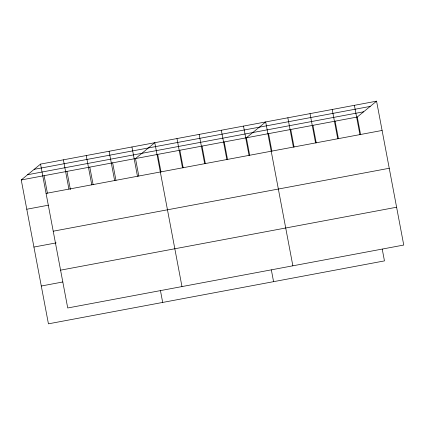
<?xml version="1.0" encoding="UTF-8"?>
<svg xmlns="http://www.w3.org/2000/svg" width="425" height="425" viewBox="0 0 425 425"><rect width="100%" height="100%" fill="white"/><g stroke="black" fill="none" stroke-linecap="round" stroke-linejoin="round"><path stroke-width="0.64" d="M382.24 249.162L384.46 260.897L48.434 323.829L21.25 179.956L40.54 164.103L376.566 101.171L403.75 245.044L67.724 307.976L40.54 164.103M21.25 179.956L357.276 117.024L376.566 101.171M34.175 169.336L370.202 106.404M27.614 174.728L363.641 111.791M46.075 193.386L382.096 130.454M26.78 209.238L48.365 205.195M53.221 231.2L389.242 168.268M33.926 247.053L56.143 242.893M60.578 270.162L396.605 207.23M41.289 286.014L62.868 281.972M357.276 117.024L360.591 134.592M354.386 105.326L359.922 134.603M335.097 121.178L338.417 138.747M332.212 109.48L337.742 138.757M312.917 125.332L316.237 142.901M310.032 113.629L315.562 142.912M290.743 129.487L294.063 147.05M287.853 117.783L293.388 147.066M268.563 133.636L271.883 151.204M292.862 265.811L265.678 121.938L246.388 137.79L249.703 155.359M271.352 269.928L273.572 281.663M243.498 126.092L249.034 155.375M224.209 141.945L227.529 159.513M221.324 130.247L226.854 159.529M202.029 146.099L205.349 163.667M199.144 134.401L204.675 163.678M179.855 150.253L183.175 167.822M176.965 138.555L182.5 167.833M157.675 154.408L160.995 171.976M181.974 286.578L154.79 142.704L135.501 158.557L138.816 176.125M160.464 290.695L162.685 302.43M131.941 146.986L137.472 176.269M112.646 162.839L115.967 180.407M109.092 151.268L114.623 180.545M89.797 167.121L93.118 184.689M86.238 155.545L91.773 184.827M66.948 171.397L70.391 189.619M63.389 159.827L68.924 189.104M44.099 175.679L47.419 193.248"/></g></svg>
